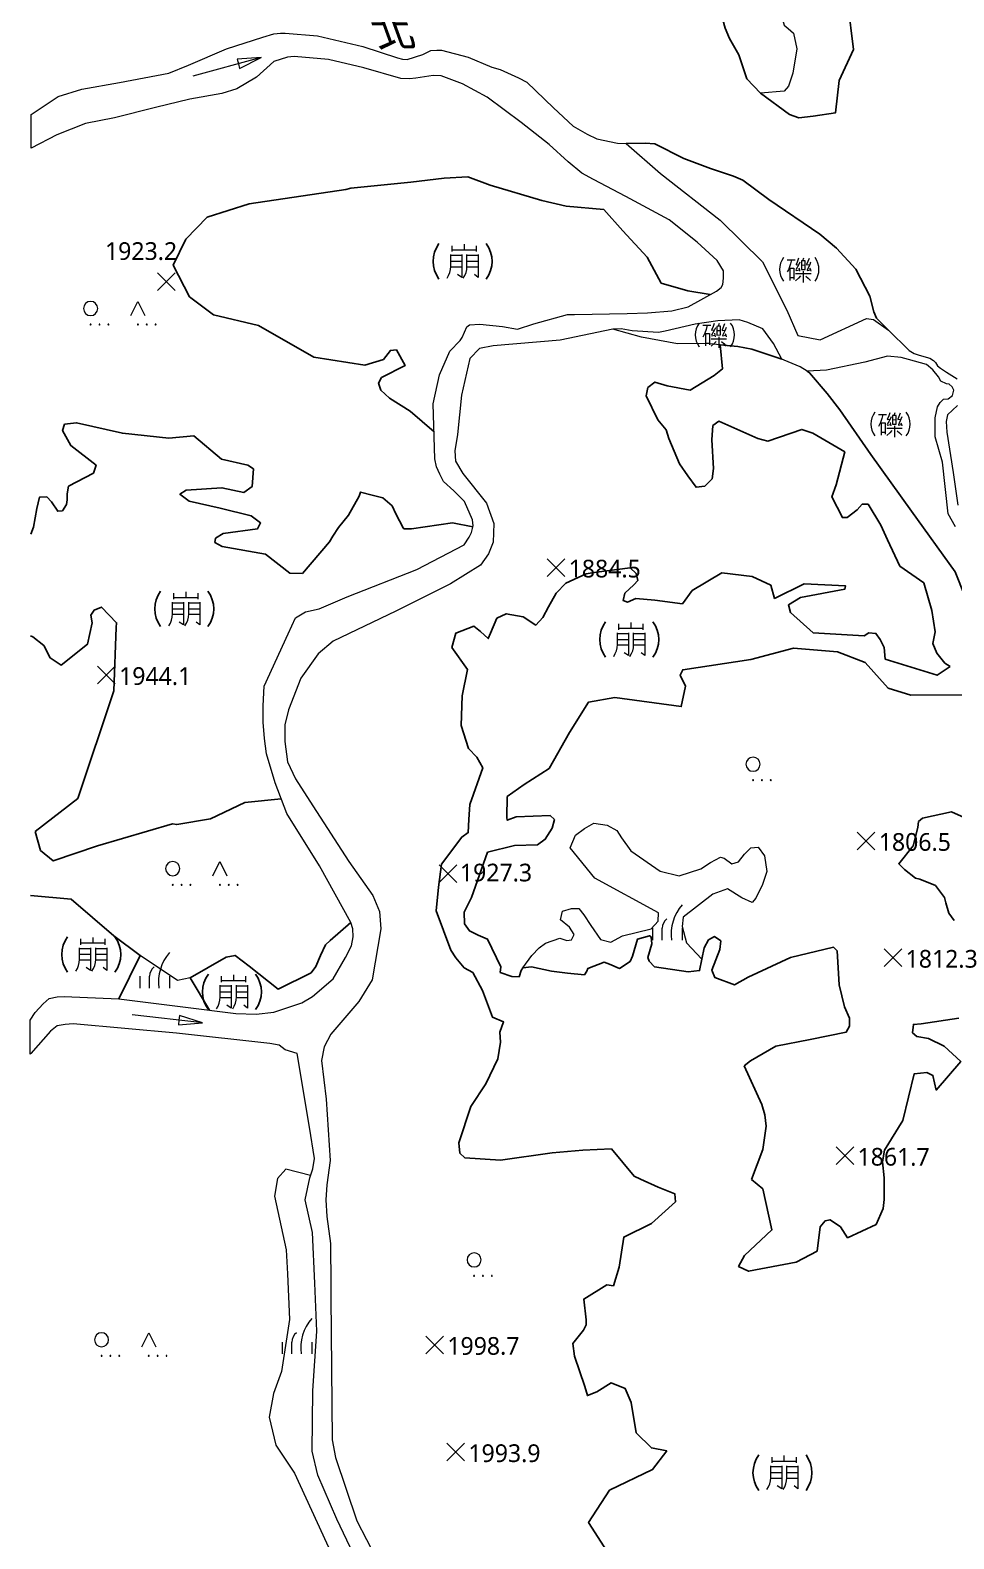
# Model space of a CAD drawing. Header units: metres. Extents: x 232867 to 235443, y 2535802 to 2538582.
# Drawn here: x 232878 to 233269, y 2536730 to 2537369 of the extents above; entities that cross this region are included whole.
import ezdxf
from ezdxf.enums import TextEntityAlignment as Align

# ---------------------------------------------------------------- set-up
doc = ezdxf.new("R2010")
doc.units = ezdxf.units.M
for name, color, linetype, lineweight in [('9510101', 5, 'Continuous', 20), ('9510109', 4, 'Continuous', 20), ('9510503', 5, 'Continuous', 20), ('9710500', 3, 'Continuous', 20), ('9710600', 3, 'Continuous', 20), ('9720000', 3, 'Continuous', 20)]:
    doc.layers.add(name, color=color, linetype=linetype, lineweight=lineweight)
doc.layers.add('9540203', color=34, linetype='Continuous', lineweight=20, true_color=0xa55200)
doc.layers.add('9790201', color=34, linetype='145', lineweight=20, true_color=0xa55200)
doc.layers.add('9810200', color=7, linetype='Continuous')
doc.layers.add('9820205', color=34, linetype='Continuous', true_color=0xa55200)
doc.styles.add('LMP', font='')
doc.styles.get('LMP').set_extended_font_data('Microsoft JhengHei')
doc.linetypes.add('145', pattern='A,0,-7.5,[10,base.shx,S=1,R=0,X=0,Y=0]', length=7.5)

# ---------------------------------------------------------------- blocks, each defined once
blk = doc.blocks.new('95423')
at = {"linetype": 'Continuous'}
for points in [[(-8.038459, 4.930951, 0.333333), (-8.038459, -5.069049)], [(5.294874, -5.069049, 0.333333), (5.294874, 4.930951)]]:
    blk.add_lwpolyline(points, format="xyb", dxfattribs=at)
for points in [[(-6.517338, 4.020808), (-3.120598, 3.98995)], [(-4.649285, 4.003837), (-5.035124, 2.261878), (-5.652713, 0.610952), (-6.007826, -0.237655), (-6.486458, -1.086262)], [(-5.703949, 0.488515), (-3.645549, 0.487518), (-3.691487, -4.344848)], [(-5.412274, 0.488373), (-5.381306, -4.711387)], [(-1.177484, 2.956224), (-1.565528, 2.041063), (-2.791747, -0.20806), (-2.714138, -0.47175), (-1.348224, -0.20806)], [(-1.658659, 4.693477), (-2.248486, 3.049291), (-2.745182, 2.087597), (-2.667573, 1.87044), (-1.565528, 2.041063)], [(-1.565528, 0.629545), (-1.348224, -0.20806), (-1.22405, -0.844019)], [(-0.510049, 3.545649), (-0.510049, -0.130504), (1.07317, -0.099481), (1.07317, 3.56116), (-0.028874, 3.576672), (-0.510049, 3.545649)], [(-0.510049, 1.823907), (1.07317, 1.792884)], [(0.467822, 4.7245), (-0.028874, 3.576672)], [(2.765042, 4.569388), (1.694041, 2.056575), (1.756128, 1.854929), (3.044434, 1.979019)], [(3.416956, 3.018268), (3.044434, 1.979019), (1.926867, -0.316638), (1.973432, -0.533795), (3.308304, -0.223571)], [(3.01339, 0.536478), (3.308304, -0.223571), (3.463521, -0.85953)], [(-3.685038, -3.666464), (-5.358978, -3.619674)], [(-2.962791, -1.812378), (3.587391, -1.812378)], [(-0.851832, -2.836116), (-1.705529, -3.766788), (-2.931747, -4.852571)], [(0.327822, -0.850683), (0.281257, -5.550575)], [(1.398823, -2.851627), (2.392216, -3.735766), (3.354564, -4.790527)]]:
    blk.add_lwpolyline(points)
blk = doc.blocks.new('98225')
at = {"lineweight": 0}
for points in [[(-4.3718, 4.121213), (-4.3718, 6.620776)], [(0.625848, 7.246036), (0.625848, 4.746473)], [(5.936866, 4.121213), (5.936866, 6.620776)], [(-6.557994, -7.127561), (-5.892824, -5.979033), (-5.403554, -4.744772), (-5.10201, -3.451385), (-4.997061, -2.128435), (-4.997061, -1.815065), (-4.997061, 2.87217)], [(-4.997061, 2.558801), (-0.311303, 2.558801), (-0.311303, -2.128435), (-0.311303, -6.81567), (-2.185606, -5.565149)], [(-4.997061, 0.059238), (-0.311303, 0.059238)], [(5.936866, 4.746473), (4.999714, 4.746473), (0.313957, 4.746473), (-4.3718, 4.746473)], [(-0.311303, 2.87217), (-0.311303, 2.558801)], [(0.313957, -7.127561), (0.979128, -5.979033), (1.468397, -4.744772), (1.769941, -3.451385), (1.876369, -2.128435), (1.876369, 2.558801), (1.876369, 2.87217)], [(1.876369, 2.558801), (6.560648, 2.558801)], [(1.876369, 0.059238), (6.560648, 0.059238)], [(6.560648, 2.87217), (6.560648, -1.815065), (6.560648, -6.503779), (6.560648, -6.81567), (4.999714, -5.565149)], [(-0.311303, -2.440326), (-4.997061, -2.440326)], [(6.560648, -2.440326), (1.876369, -2.440326)]]:
    blk.add_lwpolyline(points, dxfattribs=at)
for start, end in [(143.130102, 216.869898), (323.130102, 36.869898)]:
    blk.add_arc((0, 0), 12.5, start, end)
blk = doc.blocks.new('97132')
at = {"linetype": 'Continuous'}
for points in [[(-3.2, 6.8, 1), (2.8, 6.8, 1)], [(-0.4, 0, 1), (0, 0, 1)], [(3.35, 0, 1), (3.75, 0, 1)], [(7.1, 0, 1), (7.5, 0, 1)]]:
    blk.add_lwpolyline(points, format="xyb", close=True, dxfattribs=at)
blk = doc.blocks.new('97200')
at = {"linetype": 'Continuous'}
for points in [[(6.25, 15, 0.214635), (1.75, 0)], [(-0.25, 9, 0.201941), (-2.25, 5)]]:
    blk.add_lwpolyline(points, format="xyb", dxfattribs=at)
for points in [[(-6.25, 5), (-6.25, 0)], [(-2.25, 0), (-2.25, 5)], [(6.25, 5), (6.25, 0)]]:
    blk.add_lwpolyline(points, dxfattribs=at)
blk = doc.blocks.new('95153')
at = {"color": 5, "linetype": 'Continuous'}
blk.add_lwpolyline([(15, 0), (5, 2), (5, 0), (5, -2), (15, 0), (-15, 0)], dxfattribs=at)
blk = doc.blocks.new('98120')
at = {"linetype": 'Continuous'}
for points in [[(-3.75, -3.75), (3.75, 3.75)], [(-3.75, 3.75), (3.75, -3.75)]]:
    blk.add_lwpolyline(points, dxfattribs=at)
blk = doc.blocks.new('97133')
at = {"linetype": 'Continuous'}
for points in [[(-13, 6.8, 1), (-7, 6.8, 1)], [(-10.2, 0, 1), (-9.8, 0, 1)], [(-6.45, 0, 1), (-6.05, 0, 1)], [(-2.7, 0, 1), (-2.3, 0, 1)], [(9.8, 0, 1), (10.2, 0, 1)], [(13.55, 0, 1), (13.95, 0, 1)], [(17.3, 0, 1), (17.7, 0, 1)]]:
    blk.add_lwpolyline(points, format="xyb", close=True, dxfattribs=at)
for points in [[(7, 3.8), (10, 9.8)], [(10, 9.8), (13, 3.8)]]:
    blk.add_lwpolyline(points, dxfattribs=at)

msp = doc.modelspace()

# ---------------------------------------------------------------- linework, layer by layer
at = {"layer": '9510101', "lineweight": 0, "flags": 128}
for points in [[(233020.39058, 2536711.655048), (233007.65048, 2536738.247148), (232999.62048, 2536756.953748), (232997.20788, 2536767.121548), (232997.48128, 2536792.703148), (232999.19828, 2536817.975648), (232998.37418, 2536838.294148), (232997.30018, 2536859.757248), (232994.26568, 2536873.652948), (232996.21648, 2536882.900748), (232997.47158, 2536886.742848), (232998.26008, 2536891.148348), (232996.13208, 2536904.317748), (232990.87488, 2536935.510148), (232985.72028, 2536937.101748), (232983.30048, 2536939.085748), (232979.24408, 2536939.765748), (232939.68768, 2536944.185148), (232895.99588, 2536948.087148), (232892.58808, 2536947.893948), (232889.18048, 2536947.357148), (232886.33868, 2536945.101348), (232877.97568, 2536935.551948), (232877.758087, 2536935.357454), (232877.77438, 2536949.654848), (232879.92608, 2536952.948548), (232883.27668, 2536956.652748), (232885.75988, 2536958.832348), (232889.20888, 2536959.645948), (232892.16248, 2536959.681948), (232915.35488, 2536958.692748), (232942.43788, 2536955.285348), (232964.88868, 2536952.542348), (232973.54848, 2536952.284548), (232981.01068, 2536953.031748), (232992.87288, 2536957.083148), (232997.30928, 2536959.758748), (233006.12288, 2536967.265748), (233011.36488, 2536976.169948), (233013.85888, 2536981.162748), (233014.63008, 2536984.967748), (233014.40948, 2536988.427748), (233013.54748, 2536990.998948), (233000.37268, 2537015.024548), (232986.49908, 2537037.264548), (232981.56348, 2537050.219348), (232977.87908, 2537062.555748), (232977.04298, 2537068.999048), (232976.47288, 2537075.981348), (232976.44068, 2537082.832748), (232976.93878, 2537091.165348), (232987.04178, 2537113.395948), (232990.09928, 2537120.132548), (232994.38508, 2537122.712148), (233000.15458, 2537123.957648), (233012.11408, 2537129.068148), (233041.54188, 2537140.547148), (233061.57448, 2537151.037348), (233063.68408, 2537154.239748), (233064.79108, 2537156.333948), (233065.36828, 2537159.109148), (233065.08948, 2537161.627148), (233061.69628, 2537169.352348), (233057.27108, 2537173.904548), (233052.83728, 2537177.828348), (233051.30988, 2537180.947748), (233049.96308, 2537184.154348), (233049.24728, 2537187.531548), (233048.49508, 2537210.752348), (233051.18048, 2537223.015148), (233055.54068, 2537233.054348), (233059.91308, 2537237.571548), (233060.81218, 2537238.889948), (233062.80258, 2537243.342348), (233063.90858, 2537244.181848), (233068.27808, 2537244.486848), (233077.85708, 2537243.575948), (233084.24568, 2537242.436848), (233091.10338, 2537244.700048), (233105.44618, 2537248.605848), (233108.43348, 2537248.656848), (233130.63078, 2537249.035448), (233139.35908, 2537249.282748), (233149.54348, 2537250.211348), (233156.54188, 2537251.900748), (233168.52748, 2537258.549748), (233170.49428, 2537260.109148), (233171.22748, 2537261.373148), (233171.48688, 2537263.963148), (233171.44228, 2537267.160948), (233168.79748, 2537271.468748), (233160.34388, 2537279.212948), (233148.40608, 2537288.795348), (233130.05628, 2537298.624948), (233116.38288, 2537305.859948), (233111.42328, 2537308.541248), (233105.65038, 2537313.335248), (233097.60108, 2537320.648348), (233085.81328, 2537329.951348), (233071.35968, 2537340.753948), (233060.95228, 2537346.267748), (233051.83528, 2537349.728548), (233048.50588, 2537349.842948), (233041.15808, 2537348.717548), (233038.45008, 2537348.509948), (233034.85288, 2537348.650548), (233019.08868, 2537353.167148), (233004.09248, 2537356.644348), (232989.66888, 2537357.899948), (232986.82648, 2537357.649748), (232980.98768, 2537355.765148), (232973.60688, 2537349.095348), (232965.37988, 2537344.270948), (232958.95728, 2537342.193548), (232945.42208, 2537339.836748), (232930.86408, 2537336.265148), (232913.52308, 2537331.927748), (232901.19488, 2537329.554148), (232889.09048, 2537324.716748), (232878.19478, 2537319.136048), (232878.194806, 2537319.158613), (232878.210988, 2537333.380253), (232889.68968, 2537340.942148), (232899.60958, 2537344.029348), (232915.57968, 2537346.866548), (232936.52258, 2537350.868948), (232944.83288, 2537354.292548), (232960.97748, 2537361.169148), (232976.27808, 2537366.150948), (232981.04168, 2537367.536148), (232983.76908, 2537367.792548), (232985.78928, 2537367.786548), (232999.52948, 2537366.683348), (233018.71508, 2537362.142948)], [(233018.71508, 2537362.142948), (233033.38068, 2537357.416748), (233035.43848, 2537356.842748), (233037.52468, 2537356.699548), (233044.11408, 2537358.785348), (233047.45068, 2537360.418148), (233050.06348, 2537360.585348), (233052.06068, 2537360.556948), (233063.27828, 2537357.605348), (233073.32088, 2537353.421548), (233076.93848, 2537352.393948), (233084.67468, 2537348.833348), (233088.14588, 2537347.081348), (233099.47968, 2537336.204948), (233107.76968, 2537328.436348), (233113.68128, 2537325.083948), (233117.78388, 2537323.015948), (233126.63208, 2537321.264548), (233130.24128, 2537321.032748), (233144.82998, 2537308.417048), (233170.14718, 2537288.607548), (233187.98888, 2537270.969748), (233198.38068, 2537250.461048), (233202.98918, 2537239.673448), (233212.50548, 2537237.912248), (233232.03428, 2537246.952048), (233235.04068, 2537246.512848), (233241.32958, 2537241.976748), (233243.61168, 2537239.691848), (233247.77458, 2537235.716148), (233250.17398, 2537233.344048), (233252.21628, 2537232.163348), (233254.39718, 2537231.334548), (233258.96758, 2537230.099548), (233260.44668, 2537229.196148), (233261.29388, 2537228.288748), (233262.14388, 2537226.819748), (233263.41238, 2537225.914948), (233265.94868, 2537224.245948), (233270.52718, 2537221.396148)], [(233269.75818, 2537158.716348), (233266.66328, 2537164.135248), (233264.32408, 2537186.013748), (233261.20308, 2537196.731448), (233261.16318, 2537204.819148), (233262.11598, 2537209.566348), (233263.22278, 2537211.386148), (233264.74988, 2537212.790148), (233266.70168, 2537212.941948), (233268.50768, 2537214.347748), (233269.05458, 2537216.582348), (233268.35038, 2537217.972448), (233267.08978, 2537219.080048), (233265.97338, 2537219.212448), (233263.59648, 2537220.452548), (233262.61128, 2537222.259148), (233260.22608, 2537225.172448), (233257.56538, 2537227.386848), (233249.88418, 2537229.569648), (233246.81198, 2537230.386948), (233240.95198, 2537230.907848), (233231.34108, 2537228.476748), (233215.18038, 2537225.028248), (233206.95448, 2537224.558048), (233203.93208, 2537226.403748), (233197.18928, 2537229.300548), (233196.21548, 2537229.636348), (233192.72658, 2537236.276048), (233188.09358, 2537242.521948), (233181.80418, 2537245.271348), (233178.17278, 2537246.364048), (233169.11008, 2537245.888548), (233159.49368, 2537244.573048), (233146.81738, 2537241.564748), (233143.89158, 2537240.988548), (233132.73078, 2537241.754948), (233128.12448, 2537242.562648), (233124.63878, 2537242.401248), (233102.24328, 2537237.776748), (233073.97448, 2537235.377948), (233068.10758, 2537234.178748), (233063.97398, 2537229.914348), (233060.50058, 2537214.436848), (233058.76088, 2537197.719648), (233057.69408, 2537190.923348), (233057.96068, 2537186.525748), (233061.02758, 2537181.328748), (233071.02818, 2537168.668748), (233074.22838, 2537160.140248), (233073.96178, 2537152.144648), (233071.96158, 2537147.213848), (233068.47748, 2537142.503548), (233055.80988, 2537134.507948), (233032.74148, 2537122.914348), (233006.05868, 2537110.226448), (232999.79158, 2537104.895948), (232992.45768, 2537094.501548), (232987.25268, 2537081.132848), (232985.65238, 2537074.869648), (232985.65238, 2537067.673548), (232986.71908, 2537059.144848), (232990.18628, 2537051.948748), (232997.47738, 2537040.502148), (233012.73078, 2537016.949348), (233022.86108, 2537002.486348), (233025.75548, 2536995.780748), (233026.28168, 2536988.417848), (233022.59688, 2536966.845648), (233016.93298, 2536957.621848), (233005.18648, 2536943.786048), (233002.24978, 2536938.335648), (233001.20078, 2536932.675648), (233003.13568, 2536916.250348), (233004.82128, 2536890.231248), (233003.50608, 2536879.972548), (233002.99718, 2536873.615648), (233003.50608, 2536866.496048), (233005.03778, 2536855.133048), (233005.12368, 2536837.485448), (233005.20428, 2536832.330248), (233005.64308, 2536771.932748), (233007.07288, 2536764.403748), (233016.10958, 2536737.589448), (233024.34508, 2536721.761748)], [(233270.63988, 2537210.090048), (233266.35508, 2537206.175748), (233265.81418, 2537203.256848), (233266.11398, 2537198.816048), (233268.83678, 2537181.756748), (233270.71078, 2537167.885248)]]:
    msp.add_lwpolyline(points, dxfattribs=at).dxf.unprotected_set("ltscale", 0)
at = {"layer": '9510109', "lineweight": 0, "flags": 128}
for points in [[(232877.774356, 2536949.654912), (232879.926114, 2536952.948548), (232883.276714, 2536956.652748), (232885.759914, 2536958.832348), (232889.208914, 2536959.645948), (232892.162514, 2536959.681948), (232915.354914, 2536958.692748), (232942.437914, 2536955.285348), (232964.888714, 2536952.542348), (232973.548514, 2536952.284548), (232981.010714, 2536953.031748), (232992.872914, 2536957.083148), (232997.309314, 2536959.758748), (233006.122914, 2536967.265748), (233011.364914, 2536976.169948), (233013.858914, 2536981.162748), (233014.630114, 2536984.967748), (233014.409514, 2536988.427748), (233013.547514, 2536990.998948), (233000.372714, 2537015.024548), (232986.499114, 2537037.264548), (232981.563514, 2537050.219348), (232977.879114, 2537062.555748), (232977.042914, 2537068.999048), (232976.472914, 2537075.981348), (232976.440714, 2537082.832748), (232976.938714, 2537091.165348), (232987.041814, 2537113.395948), (232990.099314, 2537120.132548), (232994.385114, 2537122.712148), (233000.154614, 2537123.957648), (233012.114114, 2537129.068148), (233041.541914, 2537140.547148), (233061.574514, 2537151.037348), (233063.684114, 2537154.239748), (233064.791114, 2537156.333948), (233065.368314, 2537159.109148), (233065.089514, 2537161.627148), (233061.696314, 2537169.352348), (233057.271114, 2537173.904548), (233052.837314, 2537177.828348), (233051.309914, 2537180.947748), (233049.963114, 2537184.154348), (233049.247314, 2537187.531548), (233048.495114, 2537210.752348), (233051.180514, 2537223.015148), (233055.540714, 2537233.054348), (233059.913114, 2537237.571548), (233060.812214, 2537238.889948), (233062.802614, 2537243.342348), (233063.908614, 2537244.181848), (233068.278114, 2537244.486848), (233077.857114, 2537243.575948), (233084.245714, 2537242.436848), (233091.103414, 2537244.700048), (233105.446214, 2537248.605848), (233108.433514, 2537248.656848), (233130.630814, 2537249.035448), (233139.359114, 2537249.282748), (233149.543514, 2537250.211348), (233156.541914, 2537251.900748), (233168.527514, 2537258.549748), (233170.494314, 2537260.109148), (233171.227514, 2537261.373148), (233171.486914, 2537263.963148), (233171.442314, 2537267.160948), (233168.797514, 2537271.468748), (233160.343914, 2537279.212948), (233148.406114, 2537288.795348), (233130.056314, 2537298.624948), (233116.382914, 2537305.859948), (233111.423314, 2537308.541248), (233105.650414, 2537313.335248), (233097.601114, 2537320.648348), (233085.813214, 2537329.951348), (233071.359714, 2537340.753948), (233060.952314, 2537346.267748), (233051.835314, 2537349.728548), (233048.505914, 2537349.842948), (233041.158114, 2537348.717548), (233038.450114, 2537348.509948), (233034.852914, 2537348.650548), (233019.088714, 2537353.167148), (233004.092514, 2537356.644348), (232989.668914, 2537357.899948), (232986.826514, 2537357.649748), (232980.987714, 2537355.765148), (232973.606914, 2537349.095348), (232965.379914, 2537344.270948), (232958.957314, 2537342.193548), (232945.422114, 2537339.836748), (232930.864114, 2537336.265148), (232913.523114, 2537331.927748), (232901.194914, 2537329.554148), (232889.090514, 2537324.716748), (232878.194814, 2537319.136048), (232878.211014, 2537333.380248), (232889.689714, 2537340.942148), (232899.609514, 2537344.029348), (232915.579714, 2537346.866548), (232936.522614, 2537350.868948), (232944.832914, 2537354.292548), (232960.977514, 2537361.169148), (232976.278114, 2537366.150948), (232981.041714, 2537367.536148), (232983.769114, 2537367.792548), (232985.789314, 2537367.786548), (232999.529514, 2537366.683348), (233018.715114, 2537362.142948)], [(233018.715114, 2537362.142948), (233033.380714, 2537357.416748), (233035.438514, 2537356.842748), (233037.524714, 2537356.699548), (233044.114114, 2537358.785348), (233047.450714, 2537360.418148), (233050.063514, 2537360.585348), (233052.060714, 2537360.556948), (233063.278314, 2537357.605348), (233073.320914, 2537353.421548), (233076.938514, 2537352.393948), (233084.674714, 2537348.833348), (233088.145914, 2537347.081348), (233099.479714, 2537336.204948), (233107.769714, 2537328.436348), (233113.681314, 2537325.083948), (233117.783914, 2537323.015948), (233126.632114, 2537321.264548), (233130.241314, 2537321.032748), (233138.348514, 2537321.165948), (233142.408914, 2537320.905148), (233154.694914, 2537314.746948), (233165.992114, 2537310.521748), (233175.789314, 2537307.198948), (233179.650114, 2537305.585948), (233190.756314, 2537297.389548), (233212.360514, 2537282.721748), (233219.366314, 2537276.773748), (233227.572514, 2537267.850748), (233233.439914, 2537256.386748), (233235.243314, 2537249.745148), (233236.334514, 2537247.042548), (233237.847514, 2537245.463148), (233243.611714, 2537239.691848), (233247.774614, 2537235.716148), (233250.174014, 2537233.344048), (233252.216214, 2537232.163348), (233254.397214, 2537231.334548), (233258.967514, 2537230.099548), (233260.446714, 2537229.196148), (233261.293814, 2537228.288748), (233262.143914, 2537226.819748), (233263.412414, 2537225.914948), (233265.948614, 2537224.245948), (233270.527214, 2537221.396148)], [(233269.676314, 2537139.642748), (233251.085914, 2537165.291748), (233233.960114, 2537189.300548), (233220.746714, 2537208.307948), (233215.416714, 2537215.211548), (233207.967714, 2537223.939348), (233206.954414, 2537224.558048), (233203.932114, 2537226.403748), (233197.189314, 2537229.300548), (233196.215414, 2537229.636348), (233183.557114, 2537234.002148), (233177.619914, 2537235.049548), (233164.071314, 2537236.335948), (233151.946314, 2537236.157948), (233136.700714, 2537239.049148), (233124.638714, 2537242.401248), (233102.243314, 2537237.776748), (233073.974514, 2537235.377948), (233068.107614, 2537234.178748), (233063.973914, 2537229.914348), (233060.500614, 2537214.436848), (233058.760814, 2537197.719648), (233057.694114, 2537190.923348), (233057.960714, 2537186.525748), (233061.027614, 2537181.328748), (233071.028114, 2537168.668748), (233074.228414, 2537160.140248), (233073.961814, 2537152.144648), (233071.961614, 2537147.213848), (233068.477414, 2537142.503548), (233055.809914, 2537134.507948), (233032.741514, 2537122.914348), (233006.058714, 2537110.226448), (232999.791614, 2537104.895948), (232992.457714, 2537094.501548), (232987.252614, 2537081.132848), (232985.652314, 2537074.869648), (232985.652314, 2537067.673548), (232986.719114, 2537059.144848), (232990.186314, 2537051.948748), (232997.477414, 2537040.502148), (233012.730714, 2537016.949348), (233022.861114, 2537002.486348), (233025.755414, 2536995.780748), (233026.281714, 2536988.417848), (233022.596814, 2536966.845648), (233016.933014, 2536957.621848), (233005.186514, 2536943.786048), (233002.249814, 2536938.335648), (233001.200814, 2536932.675648), (233003.135714, 2536916.250348), (233004.821314, 2536890.231248), (233003.506114, 2536879.972548), (233002.997214, 2536873.615648), (233003.506114, 2536866.496048), (233005.037814, 2536855.133048), (233005.123714, 2536837.485448), (233005.204214, 2536832.330248), (233005.643114, 2536771.932748), (233007.072914, 2536764.403748), (233016.109614, 2536737.589448), (233024.345114, 2536721.761748)], [(233020.390514, 2536711.655048), (233007.650514, 2536738.247148), (232999.620514, 2536756.953748), (232997.207914, 2536767.121548), (232997.481314, 2536792.703148), (232999.198314, 2536817.975648), (232998.374214, 2536838.294148), (232997.300214, 2536859.757248), (232994.265614, 2536873.652948), (232996.216514, 2536882.900748), (232997.471614, 2536886.742848), (232998.260114, 2536891.148348), (232996.132114, 2536904.317748), (232990.874814, 2536935.510148), (232985.720314, 2536937.101748), (232983.300514, 2536939.085748), (232979.244114, 2536939.765748), (232939.687714, 2536944.185148), (232895.995914, 2536948.087148), (232892.588114, 2536947.893948), (232889.180514, 2536947.357148), (232886.338714, 2536945.101348), (232877.975714, 2536935.551948), (232877.758114, 2536935.357448), (232877.774356, 2536949.654912)]]:
    msp.add_lwpolyline(points, dxfattribs=at).dxf.unprotected_set("ltscale", 0)
at = {"layer": '9790201', "flags": 128}
for points in [[(233258.853066, 2537496.860882), (233250.008715, 2537485.418913), (233248.023716, 2537482.058302), (233245.412369, 2537472.001819), (233240.831414, 2537454.91651), (233234.220648, 2537448.209505), (233228.818087, 2537446.58894), (233226.567138, 2537445.8949), (233224.876425, 2537445.769251), (233223.622458, 2537447.903481), (233222.471242, 2537451.618087), (233220.526403, 2537456.003646), (233218.485963, 2537457.680599), (233213.188298, 2537457.301941), (233210.374971, 2537456.37798), (233209.71413, 2537453.890744), (233210.874641, 2537448.709439), (233212.365572, 2537444.771752), (233213.408316, 2537440.379353), (233213.429052, 2537437.107487), (233213.104352, 2537434.961286), (233212.464963, 2537429.089361), (233213.279322, 2537425.146544), (233214.551165, 2537420.19174), (233213.33438, 2537416.459176), (233211.654392, 2537414.641182), (233208.51422, 2537411.909489), (233207.856954, 2537408.858139), (233210.028032, 2537404.361467), (233211.503948, 2537402.793062), (233211.738052, 2537401.440897), (233208.518009, 2537393.518492), (233207.404691, 2537391.253482), (233206.613212, 2537391.585965), (233205.472722, 2537393.608228), (233204.653357, 2537398.340806), (233202.844876, 2537399.004062), (233200.70955, 2537397.859586), (233198.801893, 2537396.378351), (233198.704147, 2537394.008214), (233199.173786, 2537391.078238), (233199.65987, 2537385.553333), (233196.266717, 2537381.43241), (233196.078476, 2537375.027676), (233197.245617, 2537371.14881), (233198.853998, 2537369.788876), (233201.152302, 2537367.748107), (233202.565246, 2537361.126832), (233200.801724, 2537350.822425), (233199.00798, 2537345.320268), (233197.192651, 2537343.248289), (233187.160226, 2537342.432029)], [(233170.071023, 2537235.766244), (233164.0713, 2537236.3359), (233151.9463, 2537236.1579), (233136.700668, 2537239.049177), (233124.638751, 2537242.401216)], [(233086.514367, 2536971.891199), (233090.315675, 2536977.093405), (233093.451542, 2536980.265154), (233096.142693, 2536982.308398), (233102.210026, 2536984.372952), (233105.140404, 2536983.49089), (233107.165026, 2536983.728809), (233108.279536, 2536985.98724), (233106.23859, 2536989.126313), (233102.397013, 2536992.25402), (233103.279915, 2536995.861828), (233107.100814, 2536997.011644), (233110.251917, 2536997.031534), (233112.290687, 2536994.342726), (233115.238478, 2536989.85854), (233119.319282, 2536983.805527), (233123.8263, 2536982.708277), (233128.764974, 2536985.441126), (233140.905082, 2536988.444571), (233143.81587, 2536991.614899), (233144.023536, 2536995.218444), (233116.942247, 2537009.906724), (233106.526586, 2537022.673941), (233108.751254, 2537028.091335), (233112.564534, 2537030.81708), (233116.605069, 2537033.093981), (233122.236393, 2537032.228967), (233126.298696, 2537030.003212), (233128.339642, 2537026.864139), (233132.192102, 2537021.485104), (233144.613882, 2537012.783064), (233152.726515, 2537010.808015), (233161.940598, 2537013.79299), (233165.978957, 2537016.520156), (233170.244571, 2537018.798477), (233171.8223, 2537018.358157), (233174.985375, 2537015.901586), (233177.907046, 2537016.820586), (233180.367677, 2537019.988073), (233183.055562, 2537022.706715), (233186.205578, 2537022.951738), (233188.923937, 2537019.366661), (233189.856902, 2537012.618361), (233188.082392, 2537007.203808), (233185.184664, 2537001.331886), (233183.617819, 2536999.520879), (233179.331526, 2537001.520081), (233173.235896, 2537005.308979), (233166.944572, 2537003.017871), (233154.386957, 2536993.257602), (233153.955301, 2536989.427503), (233155.78967, 2536982.459752), (233162.36025, 2536975.477168)], [(232945.483252, 2536967.692304), (232940.159135, 2536966.548165), (232924.344149, 2536977.109447)], [(232996.559018, 2536883.949232), (232986.065212, 2536886.642321), (232982.566676, 2536882.661857), (232981.282563, 2536875.176854), (232986.224584, 2536852.337615), (232986.711194, 2536842.224904), (232987.680327, 2536822.879089), (232984.265563, 2536800.866663), (232980.791545, 2536791.608552), (232979.080076, 2536781.481947), (232981.772938, 2536769.623913), (232989.741188, 2536757.799223), (233012.836176, 2536707.366261), (233023.911576, 2536696.316209)]]:
    msp.add_lwpolyline(points, dxfattribs=at)
at = {"layer": '9820205', "flags": 128}
for points in [[(233258.853066, 2537496.860882), (233255.087962, 2537475.929144), (233244.925151, 2537453.834001), (233243.60755, 2537442.118232), (233250.078232, 2537431.855135), (233250.658311, 2537428.236326), (233247.887842, 2537425.985623), (233242.032837, 2537427.056007), (233239.52838, 2537426.758284), (233236.48122, 2537424.226772), (233230.120888, 2537417.210767), (233227.143142, 2537403.810142), (233224.22947, 2537380.37649), (233226.581824, 2537360.88474), (233220.53912, 2537347.739555), (233218.955507, 2537334.070805), (233209.4964, 2537332.605449), (233203.373603, 2537332.001547), (233199.466113, 2537333.365426), (233187.160226, 2537342.432029)], [(233169.644799, 2537377.277056), (233170.566567, 2537376.026655), (233172.20431, 2537369.866427), (233174.059195, 2537365.536778), (233177.949247, 2537358.65899)], [(233187.160226, 2537342.432029), (233181.325687, 2537348.464547), (233177.949247, 2537358.65899)], [(233241.329627, 2537241.976728), (233237.8475, 2537245.4631), (233236.3345, 2537247.0425), (233235.2433, 2537249.7451), (233233.4399, 2537256.3867), (233227.5725, 2537267.8507), (233219.3663, 2537276.7737), (233212.3605, 2537282.7217), (233190.7563, 2537297.3895), (233179.6501, 2537305.5859), (233175.7893, 2537307.1989), (233165.9921, 2537310.5217), (233154.6949, 2537314.7469), (233142.4089, 2537320.9051), (233138.3485, 2537321.1659), (233130.2413, 2537321.0327)], [(233011.454036, 2537301.562472), (233013.589991, 2537302.089028), (233039.032755, 2537304.726577), (233053.216745, 2537306.392386), (233063.126068, 2537306.905194), (233072.603841, 2537303.361337), (233094.484604, 2537296.967693), (233104.858148, 2537294.55557), (233120.85897, 2537293.079744), (233128.785219, 2537284.120857), (233139.199864, 2537272.925438), (233145.108259, 2537261.926877), (233156.387057, 2537258.619575), (233165.820107, 2537257.047776)], [(233019.606577, 2537227.15055), (232997.96996, 2537230.567599), (232974.44236, 2537243.96113), (232955.381896, 2537248.425641), (232945.256049, 2537256.164145), (232938.406226, 2537269.557677), (232943.766927, 2537280.570175), (232952.701545, 2537289.796811), (232970.570665, 2537295.451897), (233011.454036, 2537301.562472)], [(233170.071023, 2537235.766244), (233171.052904, 2537225.537666), (233167.577634, 2537222.724474), (233157.372761, 2537216.612371), (233147.593406, 2537218.411629), (233142.467604, 2537220.007596), (233139.455236, 2537217.662536), (233138.774903, 2537214.169126), (233143.711311, 2537203.965461), (233147.221628, 2537199.800627), (233148.403417, 2537196.08634), (233152.876923, 2537185.414542), (233156.391914, 2537180.319304), (233159.905736, 2537175.456667), (233163.625308, 2537175.945316), (233166.634171, 2537178.988178), (233167.309832, 2537183.411992), (233166.551224, 2537195.502842), (233166.986088, 2537201.553396), (233169.535554, 2537203.430323), (233186.088906, 2537196.091141), (233190.281894, 2537194.954515), (233204.679755, 2537199.929991), (233209.340318, 2537198.331094), (233222.871956, 2537190.50766), (233219.220143, 2537176.528159), (233217.384891, 2537171.399215), (233221.849051, 2537162.588225), (233223.942624, 2537162.601414), (233228.113416, 2537165.884204), (233230.195306, 2537168.223402), (233232.754118, 2537168.239522), (233238.148755, 2537159.434394), (233240.971729, 2537153.171755), (233246.14543, 2537142.039152), (233256.416894, 2537134.893004), (233259.731976, 2537123.283475), (233261.173254, 2537114.220833), (233260.113701, 2537109.194854), (233261.89799, 2537105.207879), (233265.330217, 2537100.878511), (233267.512413, 2537099.53993)], [(233170.071023, 2537235.766244), (233177.6199, 2537235.0495), (233183.5571, 2537234.0021), (233196.215442, 2537229.636373)], [(233019.606577, 2537227.15055), (233027.427081, 2537229.502872), (233030.402873, 2537233.436846), (233032.935479, 2537233.6831), (233036.652554, 2537227.027571), (233026.541802, 2537221.897132), (233025.40105, 2537219.586869), (233026.336603, 2537216.598754), (233030.038376, 2537213.167441), (233038.817384, 2537207.695324), (233048.878587, 2537198.91386)], [(233206.954463, 2537224.558049), (233207.9677, 2537223.9393), (233215.4167, 2537215.2115), (233220.7467, 2537208.3079), (233233.9601, 2537189.3005), (233251.0859, 2537165.2917), (233269.6763, 2537139.6427), (233277.8345, 2537119.0439), (233279.9847, 2537106.9335), (233285.9543, 2537092.5807), (233291.5435, 2537082.3035), (233295.9363, 2537077.2079), (233300.6603, 2537073.9021), (233302.175351, 2537073.411518)], [(233022.622396, 2537172.126769), (233017.639981, 2537173.3685), (233017.207234, 2537171.603204), (233012.616063, 2537163.642708), (233008.453693, 2537158.328768), (233006.045977, 2537154.788456), (233004.5146, 2537152.355272), (232993.118234, 2537138.843859), (232987.829625, 2537139.030847), (232977.438212, 2537147.117233), (232959.137058, 2537150.306702), (232956.044723, 2537152.049781), (232956.257152, 2537153.813688), (232959.553042, 2537155.817351), (232974.08513, 2537157.891832), (232975.396189, 2537160.323627), (232971.416667, 2537163.38304), (232958.182818, 2537166.604447), (232945.170273, 2537169.606928), (232941.191737, 2537172.446026), (232943.82766, 2537174.225208), (232959.025632, 2537175.202281), (232968.287847, 2537173.277769), (232971.802082, 2537175.72345), (232972.429508, 2537183.218321), (232969.999112, 2537184.74525), (232958.75108, 2537187.31821), (232947.029873, 2537197.158783), (232936.458571, 2537196.21087), (232916.840442, 2537198.290434), (232897.431784, 2537202.794849), (232892.367437, 2537202.101967), (232891.497999, 2537199.452634), (232895.051677, 2537193.085721), (232905.664394, 2537184.780409), (232904.577597, 2537181.468743), (232894.027003, 2537175.894219), (232893.380841, 2537172.58533), (232893.391688, 2537170.161867), (232893.180245, 2537168.177644), (232891.429536, 2537165.522757), (232889.447664, 2537165.289945), (232886.786103, 2537169.238949), (232884.793384, 2537171.4296), (232881.709923, 2537171.189845), (232880.575613, 2537166.391633), (232879.147947, 2537158.581103), (232878.008619, 2537155.532596)], [(233035.797332, 2537158.221626), (233032.662994, 2537164.2097), (233031.10598, 2537167.504703), (233027.124485, 2537171.004746), (233022.622396, 2537172.126769)], [(233035.996355, 2537157.841399), (233035.797332, 2537158.221626)], [(233065.280495, 2537158.686931), (233056.680219, 2537160.395295), (233039.285974, 2537157.862132), (233035.996355, 2537157.841399)], [(233267.512413, 2537099.53993), (233261.94818, 2537095.7824), (233240.045597, 2537102.623892), (233239.55556, 2537107.506515), (233237.909454, 2537110.985931), (233236.035438, 2537113.533298), (233233.010072, 2537113.746876), (233231.154935, 2537112.571914), (233209.513299, 2537113.831381), (233199.931827, 2537122.379129), (233198.98479, 2537125.6303), (233204.087303, 2537128.68696), (233222.912606, 2537132.295449), (233223.138156, 2537133.692789), (233205.686213, 2537134.513365), (233193.15489, 2537128.385378), (233191.498165, 2537133.958603), (233183.569878, 2537137.631063), (233170.766989, 2537139.178911), (233158.242745, 2537131.65505), (233154.083729, 2537126.045156), (233142.443987, 2537127.600338), (233134.29841, 2537128.246939), (233130.816045, 2537126.829064), (233128.951468, 2537127.515267), (233129.634018, 2537130.544059), (233133.571024, 2537134.058677), (233135.189992, 2537135.930108), (233134.476764, 2537138.9501), (233131.906039, 2537141.260421), (233117.72389, 2537139.542431), (233113.307467, 2537138.816627), (233104.720228, 2537134.807383), (233100.554133, 2537130.593363), (233097.326816, 2537124.75669), (233095.022937, 2537120.321758), (233092.015271, 2537117.045652), (233086.64709, 2537120.501601), (233079.428492, 2537121.852005), (233075.483227, 2537119.965906), (233072.723529, 2537113.666876), (233071.804809, 2537111.334554), (233068.532656, 2537114.338411), (233065.729301, 2537116.647266), (233058.067861, 2537113.574471), (233056.470131, 2537107.51542), (233063.030958, 2537098.250668), (233060.761296, 2537087.069015), (233060.359752, 2537074.503223), (233063.433493, 2537064.751178), (233066.941816, 2537061.05085), (233069.52316, 2537056.646719), (233064.019102, 2537041.024267), (233063.585701, 2537034.739904), (233063.381389, 2537029.154945), (233060.599272, 2537027.27618), (233052.049791, 2537015.822279), (233050.703569, 2537006.042366), (233049.823786, 2536996.032742), (233055.95711, 2536979.320398), (233058.067295, 2536976.076562), (233061.577978, 2536971.910943), (233065.310671, 2536969.840601)], [(232877.959667, 2537112.512125), (232878.889744, 2537112.126023), (232883.533177, 2537108.40983), (232886.200654, 2537103.138937), (232890.841129, 2537100.08369), (232902.037885, 2537108.967103), (232903.980315, 2537118.012509), (232903.524889, 2537121.314455), (232904.83792, 2537123.30562), (232907.91645, 2537124.64695), (232914.335243, 2537118.077773), (232914.1238, 2537116.093551), (232913.142513, 2537089.208195)], [(233076.942153, 2536969.913938), (233077.162984, 2536972.24186), (233071.519698, 2536984.071581), (233067.556734, 2536985.675165), (233063.825221, 2536987.512861), (233061.716215, 2536990.524052), (233061.691437, 2536995.409609), (233064.683765, 2537001.710106), (233071.565903, 2537020.831041), (233082.950596, 2537023.694658), (233092.719861, 2537023.988906), (233095.964877, 2537026.335896), (233098.965465, 2537031.007874), (233099.877105, 2537034.73607), (233098.007808, 2537036.352855), (233083.58713, 2537035.796626), (233079.872135, 2537034.377285), (233079.633606, 2537035.539046), (233079.8214, 2537044.381043), (233087.006961, 2537049.544713), (233097.673707, 2537056.358904), (233106.20431, 2537071.535132), (233114.281453, 2537084.381973), (233125.438237, 2537086.31354), (233153.606482, 2537082.536041), (233155.423862, 2537091.15566), (233153.073968, 2537095.793903), (233154.225317, 2537098.127692), (233183.050155, 2537102.497187), (233201.171669, 2537107.264503), (233219.790299, 2537105.753324), (233231.44538, 2537101.17375), (233241.27128, 2537090.301013), (233250.824434, 2537087.336757), (233273.747434, 2537087.525769)], [(232913.142513, 2537089.208195), (232897.889345, 2537043.620689), (232879.906431, 2537029.666689)], [(232938.122755, 2537032.933314), (232939.835034, 2537032.533593), (232954.144833, 2537035.047316), (232968.655228, 2537041.968724), (232984.163121, 2537043.3959)], [(233277.274199, 2537033.848881), (233268.047664, 2537037.921824), (233255.787737, 2537035.247791), (233254.142907, 2537033.82103), (233253.801747, 2537031.340199), (233251.836, 2537023.537666), (233245.738547, 2537015.945141), (233248.111702, 2537013.481428), (233252.851265, 2537009.852317), (233254.741937, 2537009.392112), (233261.246797, 2537006.718393), (233265.167625, 2537001.66773), (233265.651335, 2536999.428166), (233266.972795, 2536994.951271), (233269.231003, 2536991.896672)], [(232879.906431, 2537029.666689), (232882.119471, 2537021.576606), (232887.531139, 2537017.140421), (232906.272356, 2537023.514719), (232938.122755, 2537032.933314)], [(232924.344149, 2536977.109447), (232913.202525, 2536985.479163), (232895.144429, 2537000.912627), (232877.834497, 2537002.508871)], [(233013.5475, 2536990.9989), (233004.922377, 2536983.392838), (233002.932122, 2536981.603424), (233000.732136, 2536977.147408), (232998.755229, 2536972.470695), (232996.769081, 2536969.792881), (232982.811626, 2536962.819479), (232970.553581, 2536972.514787), (232964.536612, 2536977.141042), (232960.764806, 2536976.450915), (232945.483252, 2536967.692304)], [(233086.514367, 2536971.891199), (233090.119872, 2536972.252224), (233098.582787, 2536970.501569), (233105.463235, 2536969.642964), (233112.568584, 2536968.898533), (233113.575484, 2536970.483458), (233114.020942, 2536971.61382), (233120.884544, 2536974.250512), (233123.25553, 2536973.476195), (233127.435517, 2536971.585747), (233131.930307, 2536974.545751), (233132.933946, 2536976.807185), (233135.040907, 2536984.036803), (233140.106919, 2536985.421843), (233140.78543, 2536984.975106), (233141.137727, 2536982.045701), (233139.474595, 2536976.2847), (233140.045817, 2536974.709736), (233142.311687, 2536972.356186), (233156.573281, 2536970.196137), (233161.358129, 2536970.682382), (233162.36025, 2536975.477168)], [(233162.36025, 2536975.477168), (233163.362371, 2536980.271953), (233165.16911, 2536983.703686), (233167.669873, 2536985.087602), (233170.414385, 2536983.28075), (233169.976517, 2536979.629635), (233166.60002, 2536970.943491), (233167.755598, 2536967.758478), (233176.20581, 2536964.619509), (233181.888952, 2536967.847687), (233199.856975, 2536976.169889), (233218.07213, 2536980.617278), (233219.675727, 2536979.031246), (233220.43066, 2536964.670631), (233222.756479, 2536955.336413), (233224.831782, 2536950.561053), (233224.848701, 2536947.140831), (233223.493365, 2536944.624035), (233208.234887, 2536941.56344), (233193.659153, 2536938.735176), (233182.975614, 2536932.511151), (233180.194951, 2536930.32969)], [(232924.344149, 2536977.109447), (232915.3549, 2536958.6927)], [(232945.483252, 2536967.692304), (232953.6633, 2536953.9138)], [(233124.043373, 2536895.170986), (233111.832454, 2536894.641347), (233098.946359, 2536893.428673), (233077.022378, 2536890.348857), (233061.863484, 2536891.3844), (233059.817965, 2536893.407795), (233059.344524, 2536897.703692), (233064.470892, 2536913.121562), (233070.756985, 2536922.664069), (233075.906677, 2536933.330684), (233077.003093, 2536940.351583), (233076.755822, 2536944.648908), (233078.317904, 2536948.957662), (233073.558354, 2536950.963916), (233069.431774, 2536962.250714), (233065.310671, 2536969.840601)], [(233076.942153, 2536969.913938), (233081.797934, 2536968.140512), (233084.954721, 2536968.047685)], [(233084.954721, 2536968.047685), (233085.73074, 2536970.758702), (233086.514367, 2536971.891199)], [(233271.215902, 2536950.597869), (233255.229621, 2536948.136341), (233251.977962, 2536947.883396), (233251.531134, 2536944.394269), (233253.398242, 2536942.779112), (233258.28228, 2536941.88026), (233265.036999, 2536938.669011), (233272.040738, 2536932.20545), (233261.647081, 2536920.053981), (233260.220846, 2536926.320329), (233257.659081, 2536927.466261), (233252.317496, 2536926.967703), (233247.539454, 2536907.181808), (233239.703989, 2536894.581647), (233238.799613, 2536889.69511), (233239.531191, 2536882.959536), (233239.578829, 2536873.663021), (233239.133192, 2536869.941481), (233236.147227, 2536863.182442), (233224.093798, 2536857.528268), (233221.049475, 2536862.157459), (233216.619411, 2536865.150961), (233214.530675, 2536864.672935), (233212.452658, 2536862.103194), (233211.110983, 2536851.868227), (233202.305639, 2536847.164238), (233182.110558, 2536843.318035), (233177.917604, 2536845.383351), (233180.449595, 2536850.047742), (233192.01213, 2536860.812066), (233188.205265, 2536878.219567), (233183.305744, 2536882.139786)], [(233183.305744, 2536882.139786), (233188.228481, 2536894.866138), (233189.538846, 2536904.849262), (233189.062081, 2536909.606974), (233187.681101, 2536913.905573), (233180.194951, 2536930.32969)], [(233124.043373, 2536895.170986), (233133.618317, 2536883.669702), (233136.344408, 2536882.326712), (233143.839478, 2536878.973531), (233150.879078, 2536876.070876), (233151.122504, 2536872.671897), (233140.969716, 2536863.539732), (233129.213818, 2536857.797959), (233127.237061, 2536845.090214), (233124.892744, 2536837.166263)], [(233124.892744, 2536837.166263), (233122.102045, 2536837.595026), (233112.316078, 2536831.506712), (233113.251126, 2536822.807747), (233113.262081, 2536820.575796), (233112.157634, 2536818.336795), (233107.72341, 2536812.728716), (233108.418944, 2536807.376266), (233112.721017, 2536794.457748), (233113.855044, 2536790.670483), (233117.862826, 2536792.258232), (233123.867378, 2536796.090622), (233129.902605, 2536793.673552), (233132.386071, 2536787.662799), (233134.456242, 2536774.953374), (233140.95735, 2536768.521613), (233147.433261, 2536767.223339), (233141.448428, 2536759.373438), (233123.198544, 2536750.553196), (233114.342147, 2536736.881892), (233124.683829, 2536720.653524)]]:
    msp.add_lwpolyline(points, dxfattribs=at)

# ---------------------------------------------------------------- block references
at = {"layer": '9510503'}
for p, rotation in [((232961.13556, 2537353.510133), 15.230863), ((232935.839603, 2536950.314052), 353.523242)]:
    msp.add_blockref('95153', p, dxfattribs=dict(at, rotation=rotation))
at = {"layer": '9540203'}
for p in [(233204.9806, 2537267.7784), (233169.21422, 2537240.060415), (233243.6395, 2537202.2637)]:
    msp.add_blockref('95423', p, dxfattribs=at)
at = {"layer": '9710500'}
for p in [(233184.201248, 2537051.307309), (233066.0378, 2536841.353)]:
    msp.add_blockref('97132', p, dxfattribs=at)
at = {"layer": '9710600'}
for p in [(232913.383519, 2537244.375265), (232948.139239, 2537007.074855), (232918.010173, 2536807.497968)]:
    msp.add_blockref('97133', p, dxfattribs=at)
at = {"layer": '9720000'}
for p in [(233147.727655, 2536983.598392), (232930.5175, 2536963.3164), (232990.8133, 2536808.3105)]:
    msp.add_blockref('97200', p, dxfattribs=at)
at = {"layer": '9810200'}
for p in [(232935.4117, 2537262.4898, 1923.157515), (233100.5206, 2537141.4299, 1884.468686), (232910.0546, 2537095.917, 1944.067651), (233231.8981, 2537025.6434, 1806.520242), (233054.807361, 2537011.768546, 1927.314677), (233243.2728, 2536976.1358, 1812.343661), (233222.9093, 2536892.2709, 1861.74368), (233049.1133, 2536812.149, 1998.673103), (233058.029, 2536766.7167, 1993.853288)]:
    msp.add_blockref('98120', p, dxfattribs=at)
at = {"layer": '9820205'}
for p in [(233060.9431, 2537271.1445), (232943.0343, 2537123.9151), (233131.547425, 2537110.930876), (232903.6388, 2536977.5325), (232963.242482, 2536961.662497), (233196.481069, 2536757.999467)]:
    msp.add_blockref('98225', p, dxfattribs=at)

# ---------------------------------------------------------------- texts
at = {"layer": '9510101', "style": 'LMP', "oblique": 340}
msp.add_text('北', height=13, dxfattribs=at).set_placement((233033.697198, 2537368.711929), align=Align.MIDDLE)
at = {"layer": '9810200', "style": 'LMP'}
for s, p in [('1923.2', (232909.456356, 2537271.74787, 1923.157515)), ('1884.5', (233105.893813, 2537137.231822, 1884.468686)), ('1944.1', (232915.427813, 2537091.718922, 1944.067651)), ('1806.5', (233237.271313, 2537021.445322, 1806.520242)), ('1927.3', (233059.827509, 2537008.482951, 1927.314677)), ('1812.3', (233248.646013, 2536971.937722, 1812.343661)), ('1861.7', (233228.282513, 2536888.072822, 1861.74368)), ('1998.7', (233054.486513, 2536807.950922, 1998.673103)), ('1993.9', (233063.402213, 2536762.518622, 1993.853288))]:
    msp.add_text(s, height=7.5, dxfattribs=at).set_placement(p)

doc.saveas('drawing.dxf')
